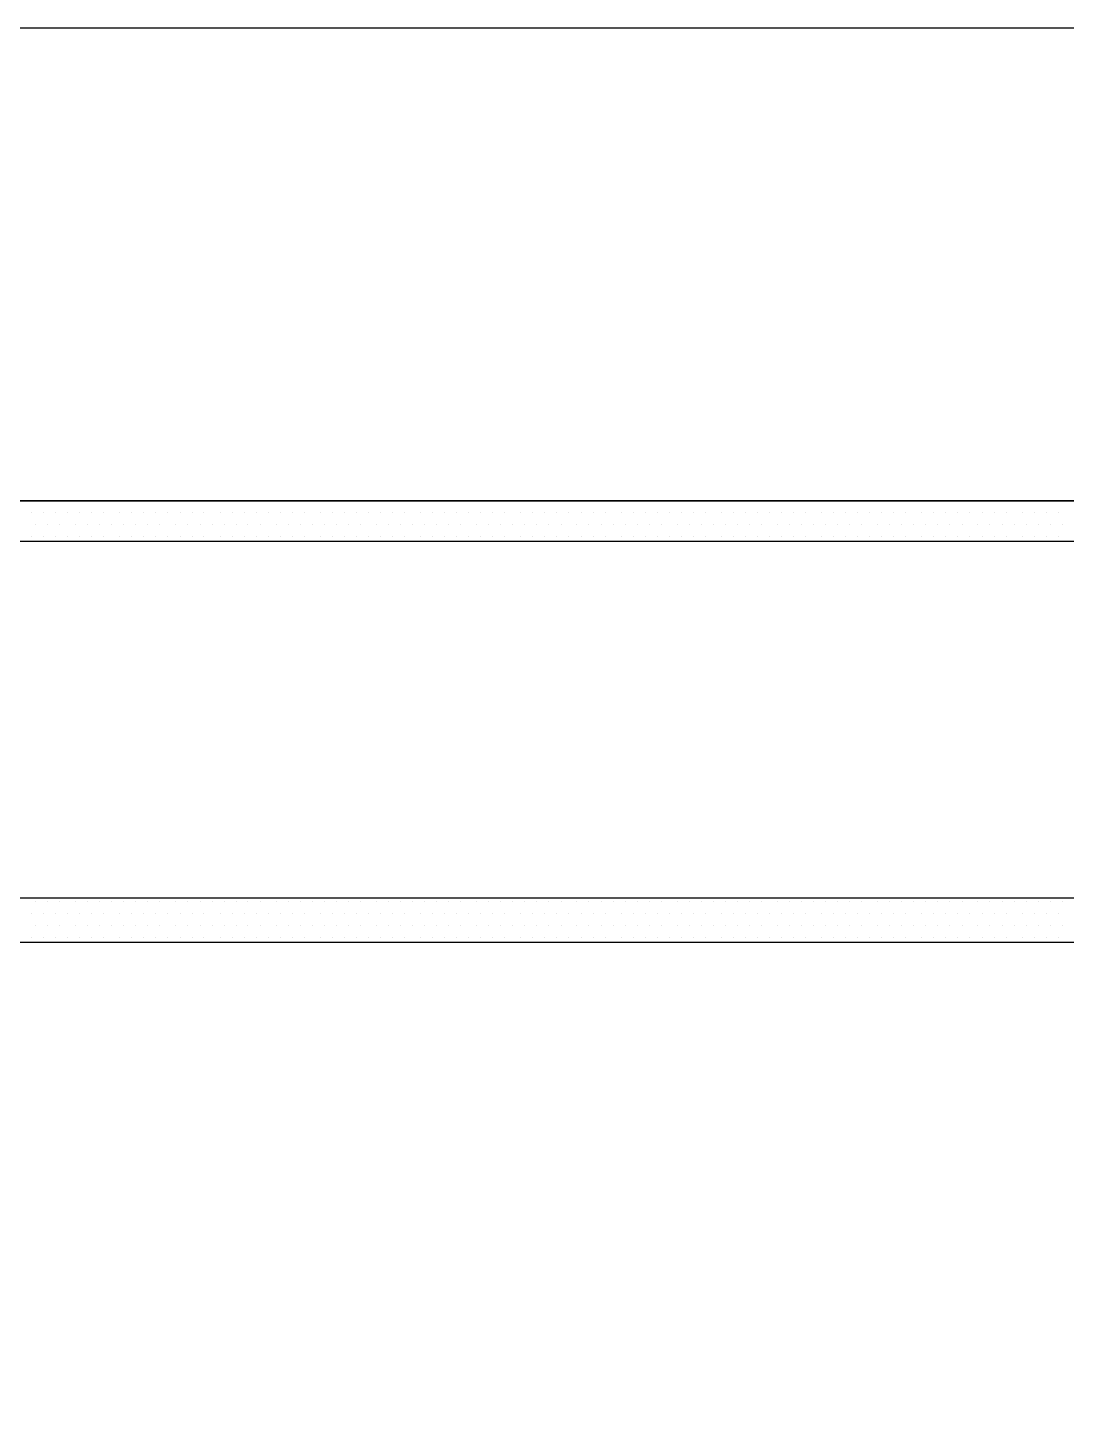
# Model space of a CAD drawing. Header units: metres. Extents: x 17 to 1264, y 17 to 859.
# Drawn here: x 403.2 to 440.49, y 699.69 to 749.66 of the extents above; entities that cross this region are included whole.
import ezdxf

# ---------------------------------------------------------------- set-up
doc = ezdxf.new("R2010")
doc.units = ezdxf.units.M
doc.layers.add('LINES', color=7, linetype='Continuous')
doc.layers.add('RECTS', color=7, linetype='Continuous')

msp = doc.modelspace()

# ---------------------------------------------------------------- linework, layer by layer
at = {"layer": 'LINES'}
for p, q in [((403.34, 732.24), (403.34, 732.24)), ((403.77, 732.24), (403.77, 732.24)), ((404.2, 732.24), (404.2, 732.24)), ((404.63, 732.24), (404.63, 732.24)), ((405.07, 732.24), (405.07, 732.24)), ((405.5, 732.24), (405.5, 732.24)), ((405.93, 732.24), (405.93, 732.24)), ((406.51, 732.24), (406.51, 732.24)), ((406.94, 732.24), (406.94, 732.24)), ((407.37, 732.24), (407.37, 732.24)), ((407.8, 732.24), (407.8, 732.24)), ((408.23, 732.24), (408.23, 732.24)), ((408.67, 732.24), (408.67, 732.24)), ((409.1, 732.24), (409.1, 732.24)), ((409.53, 732.24), (409.53, 732.24)), ((410.11, 732.24), (410.11, 732.24)), ((410.54, 732.24), (410.54, 732.24)), ((410.97, 732.24), (410.97, 732.24)), ((411.4, 732.24), (411.4, 732.24)), ((411.83, 732.24), (411.83, 732.24)), ((412.27, 732.24), (412.27, 732.24)), ((412.7, 732.24), (412.7, 732.24)), ((413.13, 732.24), (413.13, 732.24)), ((413.71, 732.24), (413.71, 732.24)), ((414.14, 732.24), (414.14, 732.24)), ((414.57, 732.24), (414.57, 732.24)), ((415, 732.24), (415, 732.24)), ((415.43, 732.24), (415.43, 732.24)), ((415.87, 732.24), (415.87, 732.24)), ((416.3, 732.24), (416.3, 732.24)), ((416.73, 732.24), (416.73, 732.24)), ((417.31, 732.24), (417.31, 732.24)), ((417.74, 732.24), (417.74, 732.24)), ((418.17, 732.24), (418.17, 732.24)), ((418.6, 732.24), (418.6, 732.24)), ((419.03, 732.24), (419.03, 732.24)), ((419.47, 732.24), (419.47, 732.24)), ((419.9, 732.24), (419.9, 732.24)), ((420.33, 732.24), (420.33, 732.24)), ((420.91, 732.24), (420.91, 732.24)), ((421.34, 732.24), (421.34, 732.24)), ((421.77, 732.24), (421.77, 732.24)), ((422.2, 732.24), (422.2, 732.24)), ((422.63, 732.24), (422.63, 732.24)), ((423.07, 732.24), (423.07, 732.24)), ((423.5, 732.24), (423.5, 732.24)), ((423.93, 732.24), (423.93, 732.24)), ((424.51, 732.24), (424.51, 732.24)), ((424.94, 732.24), (424.94, 732.24)), ((425.37, 732.24), (425.37, 732.24)), ((425.8, 732.24), (425.8, 732.24)), ((426.23, 732.24), (426.23, 732.24)), ((426.67, 732.24), (426.67, 732.24)), ((427.1, 732.24), (427.1, 732.24)), ((427.53, 732.24), (427.53, 732.24)), ((428.11, 732.24), (428.11, 732.24)), ((428.54, 732.24), (428.54, 732.24)), ((428.97, 732.24), (428.97, 732.24)), ((429.4, 732.24), (429.4, 732.24)), ((429.83, 732.24), (429.83, 732.24)), ((430.27, 732.24), (430.27, 732.24)), ((430.7, 732.24), (430.7, 732.24)), ((431.13, 732.24), (431.13, 732.24)), ((431.71, 732.24), (431.71, 732.24)), ((432.14, 732.24), (432.14, 732.24)), ((432.57, 732.24), (432.57, 732.24)), ((433, 732.24), (433, 732.24)), ((433.43, 732.24), (433.43, 732.24)), ((433.87, 732.24), (433.87, 732.24)), ((434.3, 732.24), (434.3, 732.24)), ((434.73, 732.24), (434.73, 732.24)), ((435.31, 732.24), (435.31, 732.24)), ((435.74, 732.24), (435.74, 732.24)), ((436.17, 732.24), (436.17, 732.24)), ((436.6, 732.24), (436.6, 732.24)), ((437.03, 732.24), (437.03, 732.24)), ((437.47, 732.24), (437.47, 732.24)), ((437.9, 732.24), (437.9, 732.24)), ((438.33, 732.24), (438.33, 732.24)), ((438.91, 732.24), (438.91, 732.24)), ((439.34, 732.24), (439.34, 732.24)), ((439.77, 732.24), (439.77, 732.24)), ((440.2, 732.24), (440.2, 732.24)), ((403.48, 731.81), (403.48, 731.81)), ((403.91, 731.81), (403.91, 731.81)), ((404.35, 731.81), (404.35, 731.81)), ((404.92, 731.81), (404.92, 731.81)), ((405.35, 731.81), (405.35, 731.81)), ((405.79, 731.81), (405.79, 731.81)), ((406.22, 731.81), (406.22, 731.81)), ((406.65, 731.81), (406.65, 731.81)), ((407.08, 731.81), (407.08, 731.81)), ((407.51, 731.81), (407.51, 731.81)), ((407.95, 731.81), (407.95, 731.81)), ((408.52, 731.81), (408.52, 731.81)), ((408.95, 731.81), (408.95, 731.81)), ((409.39, 731.81), (409.39, 731.81)), ((409.82, 731.81), (409.82, 731.81)), ((410.25, 731.81), (410.25, 731.81)), ((410.68, 731.81), (410.68, 731.81)), ((411.11, 731.81), (411.11, 731.81)), ((411.55, 731.81), (411.55, 731.81)), ((412.12, 731.81), (412.12, 731.81)), ((412.55, 731.81), (412.55, 731.81)), ((412.99, 731.81), (412.99, 731.81)), ((413.42, 731.81), (413.42, 731.81)), ((413.85, 731.81), (413.85, 731.81)), ((414.28, 731.81), (414.28, 731.81)), ((414.71, 731.81), (414.71, 731.81)), ((415.15, 731.81), (415.15, 731.81)), ((415.72, 731.81), (415.72, 731.81)), ((416.15, 731.81), (416.15, 731.81)), ((416.59, 731.81), (416.59, 731.81)), ((417.02, 731.81), (417.02, 731.81)), ((417.45, 731.81), (417.45, 731.81)), ((417.88, 731.81), (417.88, 731.81)), ((418.31, 731.81), (418.31, 731.81)), ((418.75, 731.81), (418.75, 731.81)), ((419.32, 731.81), (419.32, 731.81)), ((419.75, 731.81), (419.75, 731.81)), ((420.19, 731.81), (420.19, 731.81)), ((420.62, 731.81), (420.62, 731.81)), ((421.05, 731.81), (421.05, 731.81)), ((421.48, 731.81), (421.48, 731.81)), ((421.91, 731.81), (421.91, 731.81)), ((422.35, 731.81), (422.35, 731.81)), ((422.92, 731.81), (422.92, 731.81)), ((423.35, 731.81), (423.35, 731.81)), ((423.79, 731.81), (423.79, 731.81)), ((424.22, 731.81), (424.22, 731.81)), ((424.65, 731.81), (424.65, 731.81)), ((425.08, 731.81), (425.08, 731.81)), ((425.51, 731.81), (425.51, 731.81)), ((425.95, 731.81), (425.95, 731.81)), ((426.52, 731.81), (426.52, 731.81)), ((426.95, 731.81), (426.95, 731.81)), ((427.39, 731.81), (427.39, 731.81)), ((427.82, 731.81), (427.82, 731.81)), ((428.25, 731.81), (428.25, 731.81)), ((428.68, 731.81), (428.68, 731.81)), ((429.11, 731.81), (429.11, 731.81)), ((429.55, 731.81), (429.55, 731.81)), ((430.12, 731.81), (430.12, 731.81)), ((430.55, 731.81), (430.55, 731.81)), ((430.99, 731.81), (430.99, 731.81)), ((431.42, 731.81), (431.42, 731.81)), ((431.85, 731.81), (431.85, 731.81)), ((432.28, 731.81), (432.28, 731.81)), ((432.71, 731.81), (432.71, 731.81)), ((433.15, 731.81), (433.15, 731.81)), ((433.72, 731.81), (433.72, 731.81)), ((434.15, 731.81), (434.15, 731.81)), ((434.59, 731.81), (434.59, 731.81)), ((435.02, 731.81), (435.02, 731.81)), ((435.45, 731.81), (435.45, 731.81)), ((435.88, 731.81), (435.88, 731.81)), ((436.31, 731.81), (436.31, 731.81)), ((436.75, 731.81), (436.75, 731.81)), ((437.32, 731.81), (437.32, 731.81)), ((437.75, 731.81), (437.75, 731.81)), ((438.19, 731.81), (438.19, 731.81)), ((438.62, 731.81), (438.62, 731.81)), ((439.05, 731.81), (439.05, 731.81)), ((439.48, 731.81), (439.48, 731.81)), ((439.91, 731.81), (439.91, 731.81)), ((440.35, 731.81), (440.35, 731.81)), ((403.34, 731.38), (403.34, 731.38)), ((403.77, 731.38), (403.77, 731.38)), ((404.2, 731.38), (404.2, 731.38)), ((404.63, 731.38), (404.63, 731.38)), ((405.07, 731.38), (405.07, 731.38)), ((405.5, 731.38), (405.5, 731.38)), ((405.93, 731.38), (405.93, 731.38)), ((406.51, 731.38), (406.51, 731.38)), ((406.94, 731.38), (406.94, 731.38)), ((407.37, 731.38), (407.37, 731.38)), ((407.8, 731.38), (407.8, 731.38)), ((408.23, 731.38), (408.23, 731.38)), ((408.67, 731.38), (408.67, 731.38)), ((409.1, 731.38), (409.1, 731.38)), ((409.53, 731.38), (409.53, 731.38)), ((410.11, 731.38), (410.11, 731.38)), ((410.54, 731.38), (410.54, 731.38)), ((410.97, 731.38), (410.97, 731.38)), ((411.4, 731.38), (411.4, 731.38)), ((411.83, 731.38), (411.83, 731.38)), ((412.27, 731.38), (412.27, 731.38)), ((412.7, 731.38), (412.7, 731.38)), ((413.13, 731.38), (413.13, 731.38)), ((413.71, 731.38), (413.71, 731.38)), ((414.14, 731.38), (414.14, 731.38)), ((414.57, 731.38), (414.57, 731.38)), ((415, 731.38), (415, 731.38)), ((415.43, 731.38), (415.43, 731.38)), ((415.87, 731.38), (415.87, 731.38)), ((416.3, 731.38), (416.3, 731.38)), ((416.73, 731.38), (416.73, 731.38)), ((417.31, 731.38), (417.31, 731.38)), ((417.74, 731.38), (417.74, 731.38)), ((418.17, 731.38), (418.17, 731.38)), ((418.6, 731.38), (418.6, 731.38)), ((419.03, 731.38), (419.03, 731.38)), ((419.47, 731.38), (419.47, 731.38)), ((419.9, 731.38), (419.9, 731.38)), ((420.33, 731.38), (420.33, 731.38)), ((420.91, 731.38), (420.91, 731.38)), ((421.34, 731.38), (421.34, 731.38)), ((421.77, 731.38), (421.77, 731.38)), ((422.2, 731.38), (422.2, 731.38)), ((422.63, 731.38), (422.63, 731.38)), ((423.07, 731.38), (423.07, 731.38)), ((423.5, 731.38), (423.5, 731.38)), ((423.93, 731.38), (423.93, 731.38)), ((424.51, 731.38), (424.51, 731.38)), ((424.94, 731.38), (424.94, 731.38)), ((425.37, 731.38), (425.37, 731.38)), ((425.8, 731.38), (425.8, 731.38)), ((426.23, 731.38), (426.23, 731.38)), ((426.67, 731.38), (426.67, 731.38)), ((427.1, 731.38), (427.1, 731.38)), ((427.53, 731.38), (427.53, 731.38)), ((428.11, 731.38), (428.11, 731.38)), ((428.54, 731.38), (428.54, 731.38)), ((428.97, 731.38), (428.97, 731.38)), ((429.4, 731.38), (429.4, 731.38)), ((429.83, 731.38), (429.83, 731.38)), ((430.27, 731.38), (430.27, 731.38)), ((430.7, 731.38), (430.7, 731.38)), ((431.13, 731.38), (431.13, 731.38)), ((431.71, 731.38), (431.71, 731.38)), ((432.14, 731.38), (432.14, 731.38)), ((432.57, 731.38), (432.57, 731.38)), ((433, 731.38), (433, 731.38)), ((433.43, 731.38), (433.43, 731.38)), ((433.87, 731.38), (433.87, 731.38)), ((434.3, 731.38), (434.3, 731.38)), ((434.73, 731.38), (434.73, 731.38)), ((435.31, 731.38), (435.31, 731.38)), ((435.74, 731.38), (435.74, 731.38)), ((436.17, 731.38), (436.17, 731.38)), ((436.6, 731.38), (436.6, 731.38)), ((437.03, 731.38), (437.03, 731.38)), ((437.47, 731.38), (437.47, 731.38)), ((437.9, 731.38), (437.9, 731.38)), ((438.33, 731.38), (438.33, 731.38)), ((438.91, 731.38), (438.91, 731.38)), ((439.34, 731.38), (439.34, 731.38)), ((439.77, 731.38), (439.77, 731.38)), ((440.2, 731.38), (440.2, 731.38)), ((403.48, 718.27), (403.48, 718.27)), ((403.91, 718.27), (403.91, 718.27)), ((404.35, 718.27), (404.35, 718.27)), ((404.92, 718.27), (404.92, 718.27)), ((405.35, 718.27), (405.35, 718.27)), ((405.79, 718.27), (405.79, 718.27)), ((406.22, 718.27), (406.22, 718.27)), ((406.65, 718.27), (406.65, 718.27)), ((407.08, 718.27), (407.08, 718.27)), ((407.51, 718.27), (407.51, 718.27)), ((407.95, 718.27), (407.95, 718.27)), ((408.52, 718.27), (408.52, 718.27)), ((408.95, 718.27), (408.95, 718.27)), ((409.39, 718.27), (409.39, 718.27)), ((409.82, 718.27), (409.82, 718.27)), ((410.25, 718.27), (410.25, 718.27)), ((410.68, 718.27), (410.68, 718.27)), ((411.11, 718.27), (411.11, 718.27)), ((411.55, 718.27), (411.55, 718.27)), ((412.12, 718.27), (412.12, 718.27)), ((412.55, 718.27), (412.55, 718.27)), ((412.99, 718.27), (412.99, 718.27)), ((413.42, 718.27), (413.42, 718.27)), ((413.85, 718.27), (413.85, 718.27)), ((414.28, 718.27), (414.28, 718.27)), ((414.71, 718.27), (414.71, 718.27)), ((415.15, 718.27), (415.15, 718.27)), ((415.72, 718.27), (415.72, 718.27)), ((416.15, 718.27), (416.15, 718.27)), ((416.59, 718.27), (416.59, 718.27)), ((417.02, 718.27), (417.02, 718.27)), ((417.45, 718.27), (417.45, 718.27)), ((417.88, 718.27), (417.88, 718.27)), ((418.31, 718.27), (418.31, 718.27)), ((418.75, 718.27), (418.75, 718.27)), ((419.32, 718.27), (419.32, 718.27)), ((419.75, 718.27), (419.75, 718.27)), ((420.19, 718.27), (420.19, 718.27)), ((420.62, 718.27), (420.62, 718.27)), ((421.05, 718.27), (421.05, 718.27)), ((421.48, 718.27), (421.48, 718.27)), ((421.91, 718.27), (421.91, 718.27)), ((422.35, 718.27), (422.35, 718.27)), ((422.92, 718.27), (422.92, 718.27)), ((423.35, 718.27), (423.35, 718.27)), ((423.79, 718.27), (423.79, 718.27)), ((424.22, 718.27), (424.22, 718.27)), ((424.65, 718.27), (424.65, 718.27)), ((425.08, 718.27), (425.08, 718.27)), ((425.51, 718.27), (425.51, 718.27)), ((425.95, 718.27), (425.95, 718.27)), ((426.52, 718.27), (426.52, 718.27)), ((426.95, 718.27), (426.95, 718.27)), ((427.39, 718.27), (427.39, 718.27)), ((427.82, 718.27), (427.82, 718.27)), ((428.25, 718.27), (428.25, 718.27)), ((428.68, 718.27), (428.68, 718.27)), ((429.11, 718.27), (429.11, 718.27)), ((429.55, 718.27), (429.55, 718.27)), ((430.12, 718.27), (430.12, 718.27)), ((430.55, 718.27), (430.55, 718.27)), ((430.99, 718.27), (430.99, 718.27)), ((431.42, 718.27), (431.42, 718.27)), ((431.85, 718.27), (431.85, 718.27)), ((432.28, 718.27), (432.28, 718.27)), ((432.71, 718.27), (432.71, 718.27)), ((433.15, 718.27), (433.15, 718.27)), ((433.72, 718.27), (433.72, 718.27)), ((434.15, 718.27), (434.15, 718.27)), ((434.59, 718.27), (434.59, 718.27)), ((435.02, 718.27), (435.02, 718.27)), ((435.45, 718.27), (435.45, 718.27)), ((435.88, 718.27), (435.88, 718.27)), ((436.31, 718.27), (436.31, 718.27)), ((436.75, 718.27), (436.75, 718.27)), ((437.32, 718.27), (437.32, 718.27)), ((437.75, 718.27), (437.75, 718.27)), ((438.19, 718.27), (438.19, 718.27)), ((438.62, 718.27), (438.62, 718.27)), ((439.05, 718.27), (439.05, 718.27)), ((439.48, 718.27), (439.48, 718.27)), ((439.91, 718.27), (439.91, 718.27)), ((440.35, 718.27), (440.35, 718.27)), ((403.34, 717.84), (403.34, 717.84)), ((403.77, 717.84), (403.77, 717.84)), ((404.2, 717.84), (404.2, 717.84)), ((404.63, 717.84), (404.63, 717.84)), ((405.07, 717.84), (405.07, 717.84)), ((405.5, 717.84), (405.5, 717.84)), ((405.93, 717.84), (405.93, 717.84)), ((406.51, 717.84), (406.51, 717.84)), ((406.94, 717.84), (406.94, 717.84)), ((407.37, 717.84), (407.37, 717.84)), ((407.8, 717.84), (407.8, 717.84)), ((408.23, 717.84), (408.23, 717.84)), ((408.67, 717.84), (408.67, 717.84)), ((409.1, 717.84), (409.1, 717.84)), ((409.53, 717.84), (409.53, 717.84)), ((410.11, 717.84), (410.11, 717.84)), ((410.54, 717.84), (410.54, 717.84)), ((410.97, 717.84), (410.97, 717.84)), ((411.4, 717.84), (411.4, 717.84)), ((411.83, 717.84), (411.83, 717.84)), ((412.27, 717.84), (412.27, 717.84)), ((412.7, 717.84), (412.7, 717.84)), ((413.13, 717.84), (413.13, 717.84)), ((413.71, 717.84), (413.71, 717.84)), ((414.14, 717.84), (414.14, 717.84)), ((414.57, 717.84), (414.57, 717.84)), ((415, 717.84), (415, 717.84)), ((415.43, 717.84), (415.43, 717.84)), ((415.87, 717.84), (415.87, 717.84)), ((416.3, 717.84), (416.3, 717.84)), ((416.73, 717.84), (416.73, 717.84)), ((417.31, 717.84), (417.31, 717.84)), ((417.74, 717.84), (417.74, 717.84)), ((418.17, 717.84), (418.17, 717.84)), ((418.6, 717.84), (418.6, 717.84)), ((419.03, 717.84), (419.03, 717.84)), ((419.47, 717.84), (419.47, 717.84)), ((419.9, 717.84), (419.9, 717.84)), ((420.33, 717.84), (420.33, 717.84)), ((420.91, 717.84), (420.91, 717.84)), ((421.34, 717.84), (421.34, 717.84)), ((421.77, 717.84), (421.77, 717.84)), ((422.2, 717.84), (422.2, 717.84)), ((422.63, 717.84), (422.63, 717.84)), ((423.07, 717.84), (423.07, 717.84)), ((423.5, 717.84), (423.5, 717.84)), ((423.93, 717.84), (423.93, 717.84)), ((424.51, 717.84), (424.51, 717.84)), ((424.94, 717.84), (424.94, 717.84)), ((425.37, 717.84), (425.37, 717.84)), ((425.8, 717.84), (425.8, 717.84)), ((426.23, 717.84), (426.23, 717.84)), ((426.67, 717.84), (426.67, 717.84)), ((427.1, 717.84), (427.1, 717.84)), ((427.53, 717.84), (427.53, 717.84)), ((428.11, 717.84), (428.11, 717.84)), ((428.54, 717.84), (428.54, 717.84)), ((428.97, 717.84), (428.97, 717.84)), ((429.4, 717.84), (429.4, 717.84)), ((429.83, 717.84), (429.83, 717.84)), ((430.27, 717.84), (430.27, 717.84)), ((430.7, 717.84), (430.7, 717.84)), ((431.13, 717.84), (431.13, 717.84)), ((431.71, 717.84), (431.71, 717.84)), ((432.14, 717.84), (432.14, 717.84)), ((432.57, 717.84), (432.57, 717.84)), ((433, 717.84), (433, 717.84)), ((433.43, 717.84), (433.43, 717.84)), ((433.87, 717.84), (433.87, 717.84)), ((434.3, 717.84), (434.3, 717.84)), ((434.73, 717.84), (434.73, 717.84)), ((435.31, 717.84), (435.31, 717.84)), ((435.74, 717.84), (435.74, 717.84)), ((436.17, 717.84), (436.17, 717.84)), ((436.6, 717.84), (436.6, 717.84)), ((437.03, 717.84), (437.03, 717.84)), ((437.47, 717.84), (437.47, 717.84)), ((437.9, 717.84), (437.9, 717.84)), ((438.33, 717.84), (438.33, 717.84)), ((438.91, 717.84), (438.91, 717.84)), ((439.34, 717.84), (439.34, 717.84)), ((439.77, 717.84), (439.77, 717.84)), ((440.2, 717.84), (440.2, 717.84)), ((403.48, 717.41), (403.48, 717.41)), ((403.91, 717.41), (403.91, 717.41)), ((404.35, 717.41), (404.35, 717.41)), ((404.92, 717.41), (404.92, 717.41)), ((405.35, 717.41), (405.35, 717.41)), ((405.79, 717.41), (405.79, 717.41)), ((406.22, 717.41), (406.22, 717.41)), ((406.65, 717.41), (406.65, 717.41)), ((407.08, 717.41), (407.08, 717.41)), ((407.51, 717.41), (407.51, 717.41)), ((407.95, 717.41), (407.95, 717.41)), ((408.52, 717.41), (408.52, 717.41)), ((408.95, 717.41), (408.95, 717.41)), ((409.39, 717.41), (409.39, 717.41)), ((409.82, 717.41), (409.82, 717.41)), ((410.25, 717.41), (410.25, 717.41)), ((410.68, 717.41), (410.68, 717.41)), ((411.11, 717.41), (411.11, 717.41)), ((411.55, 717.41), (411.55, 717.41)), ((412.12, 717.41), (412.12, 717.41)), ((412.55, 717.41), (412.55, 717.41)), ((412.99, 717.41), (412.99, 717.41)), ((413.42, 717.41), (413.42, 717.41)), ((413.85, 717.41), (413.85, 717.41)), ((414.28, 717.41), (414.28, 717.41)), ((414.71, 717.41), (414.71, 717.41)), ((415.15, 717.41), (415.15, 717.41)), ((415.72, 717.41), (415.72, 717.41)), ((416.15, 717.41), (416.15, 717.41)), ((416.59, 717.41), (416.59, 717.41)), ((417.02, 717.41), (417.02, 717.41)), ((417.45, 717.41), (417.45, 717.41)), ((417.88, 717.41), (417.88, 717.41)), ((418.31, 717.41), (418.31, 717.41)), ((418.75, 717.41), (418.75, 717.41)), ((419.32, 717.41), (419.32, 717.41)), ((419.75, 717.41), (419.75, 717.41)), ((420.19, 717.41), (420.19, 717.41)), ((420.62, 717.41), (420.62, 717.41)), ((421.05, 717.41), (421.05, 717.41)), ((421.48, 717.41), (421.48, 717.41)), ((421.91, 717.41), (421.91, 717.41)), ((422.35, 717.41), (422.35, 717.41)), ((422.92, 717.41), (422.92, 717.41)), ((423.35, 717.41), (423.35, 717.41)), ((423.79, 717.41), (423.79, 717.41)), ((424.22, 717.41), (424.22, 717.41)), ((424.65, 717.41), (424.65, 717.41)), ((425.08, 717.41), (425.08, 717.41)), ((425.51, 717.41), (425.51, 717.41)), ((425.95, 717.41), (425.95, 717.41)), ((426.52, 717.41), (426.52, 717.41)), ((426.95, 717.41), (426.95, 717.41)), ((427.39, 717.41), (427.39, 717.41)), ((427.82, 717.41), (427.82, 717.41)), ((428.25, 717.41), (428.25, 717.41)), ((428.68, 717.41), (428.68, 717.41)), ((429.11, 717.41), (429.11, 717.41)), ((429.55, 717.41), (429.55, 717.41)), ((430.12, 717.41), (430.12, 717.41)), ((430.55, 717.41), (430.55, 717.41)), ((430.99, 717.41), (430.99, 717.41)), ((431.42, 717.41), (431.42, 717.41)), ((431.85, 717.41), (431.85, 717.41)), ((432.28, 717.41), (432.28, 717.41)), ((432.71, 717.41), (432.71, 717.41)), ((433.15, 717.41), (433.15, 717.41)), ((433.72, 717.41), (433.72, 717.41)), ((434.15, 717.41), (434.15, 717.41)), ((434.59, 717.41), (434.59, 717.41)), ((435.02, 717.41), (435.02, 717.41)), ((435.45, 717.41), (435.45, 717.41)), ((435.88, 717.41), (435.88, 717.41)), ((436.31, 717.41), (436.31, 717.41)), ((436.75, 717.41), (436.75, 717.41)), ((437.32, 717.41), (437.32, 717.41)), ((437.75, 717.41), (437.75, 717.41)), ((438.19, 717.41), (438.19, 717.41)), ((438.62, 717.41), (438.62, 717.41)), ((439.05, 717.41), (439.05, 717.41)), ((439.48, 717.41), (439.48, 717.41)), ((439.91, 717.41), (439.91, 717.41)), ((440.35, 717.41), (440.35, 717.41)), ((316.22, 716.83), (462.81, 716.83)), ((403.34, 716.98), (403.34, 716.98)), ((403.77, 716.98), (403.77, 716.98)), ((404.2, 716.98), (404.2, 716.98)), ((404.63, 716.98), (404.63, 716.98)), ((405.07, 716.98), (405.07, 716.98)), ((405.5, 716.98), (405.5, 716.98)), ((405.93, 716.98), (405.93, 716.98)), ((406.51, 716.98), (406.51, 716.98)), ((406.94, 716.98), (406.94, 716.98)), ((407.37, 716.98), (407.37, 716.98)), ((407.8, 716.98), (407.8, 716.98)), ((408.23, 716.98), (408.23, 716.98)), ((408.67, 716.98), (408.67, 716.98)), ((409.1, 716.98), (409.1, 716.98)), ((409.53, 716.98), (409.53, 716.98)), ((410.11, 716.98), (410.11, 716.98)), ((410.54, 716.98), (410.54, 716.98)), ((410.97, 716.98), (410.97, 716.98)), ((411.4, 716.98), (411.4, 716.98)), ((411.83, 716.98), (411.83, 716.98)), ((412.27, 716.98), (412.27, 716.98)), ((412.7, 716.98), (412.7, 716.98)), ((413.13, 716.98), (413.13, 716.98)), ((413.71, 716.98), (413.71, 716.98)), ((414.14, 716.98), (414.14, 716.98)), ((414.57, 716.98), (414.57, 716.98)), ((415, 716.98), (415, 716.98)), ((415.43, 716.98), (415.43, 716.98)), ((415.87, 716.98), (415.87, 716.98)), ((416.3, 716.98), (416.3, 716.98)), ((416.73, 716.98), (416.73, 716.98)), ((417.31, 716.98), (417.31, 716.98)), ((417.74, 716.98), (417.74, 716.98)), ((418.17, 716.98), (418.17, 716.98)), ((418.6, 716.98), (418.6, 716.98)), ((419.03, 716.98), (419.03, 716.98)), ((419.47, 716.98), (419.47, 716.98)), ((419.9, 716.98), (419.9, 716.98)), ((420.33, 716.98), (420.33, 716.98)), ((420.91, 716.98), (420.91, 716.98)), ((421.34, 716.98), (421.34, 716.98)), ((421.77, 716.98), (421.77, 716.98)), ((422.2, 716.98), (422.2, 716.98)), ((422.63, 716.98), (422.63, 716.98)), ((423.07, 716.98), (423.07, 716.98)), ((423.5, 716.98), (423.5, 716.98)), ((423.93, 716.98), (423.93, 716.98)), ((424.51, 716.98), (424.51, 716.98)), ((424.94, 716.98), (424.94, 716.98)), ((425.37, 716.98), (425.37, 716.98)), ((425.8, 716.98), (425.8, 716.98)), ((426.23, 716.98), (426.23, 716.98)), ((426.67, 716.98), (426.67, 716.98)), ((427.1, 716.98), (427.1, 716.98)), ((427.53, 716.98), (427.53, 716.98)), ((428.11, 716.98), (428.11, 716.98)), ((428.54, 716.98), (428.54, 716.98)), ((428.97, 716.98), (428.97, 716.98)), ((429.4, 716.98), (429.4, 716.98)), ((429.83, 716.98), (429.83, 716.98)), ((430.27, 716.98), (430.27, 716.98)), ((430.7, 716.98), (430.7, 716.98)), ((431.13, 716.98), (431.13, 716.98)), ((431.71, 716.98), (431.71, 716.98)), ((432.14, 716.98), (432.14, 716.98)), ((432.57, 716.98), (432.57, 716.98)), ((433, 716.98), (433, 716.98)), ((433.43, 716.98), (433.43, 716.98)), ((433.87, 716.98), (433.87, 716.98)), ((434.3, 716.98), (434.3, 716.98)), ((434.73, 716.98), (434.73, 716.98)), ((435.31, 716.98), (435.31, 716.98)), ((435.74, 716.98), (435.74, 716.98)), ((436.17, 716.98), (436.17, 716.98)), ((436.6, 716.98), (436.6, 716.98)), ((437.03, 716.98), (437.03, 716.98)), ((437.47, 716.98), (437.47, 716.98)), ((437.9, 716.98), (437.9, 716.98)), ((438.33, 716.98), (438.33, 716.98)), ((438.91, 716.98), (438.91, 716.98)), ((439.34, 716.98), (439.34, 716.98)), ((439.77, 716.98), (439.77, 716.98)), ((440.2, 716.98), (440.2, 716.98))]:
    msp.add_line(p, q, dxfattribs=at)
at = {"layer": 'RECTS'}
for points in [[(307.72, 749.66), (477.79, 749.66), (477.79, 732.67), (307.72, 732.67)], [(307.72, 732.67), (477.79, 732.67), (477.79, 109.01), (307.72, 109.01)], [(309.02, 731.23), (476.35, 731.23), (476.35, 110.45), (309.02, 110.45)], [(314.78, 718.42), (470.59, 718.42), (470.59, 120.1), (314.78, 120.1)], [(316.22, 716.83), (469.29, 716.83), (469.29, 121.54), (316.22, 121.54)]]:
    msp.add_lwpolyline(points, dxfattribs=at)

doc.saveas('drawing.dxf')
